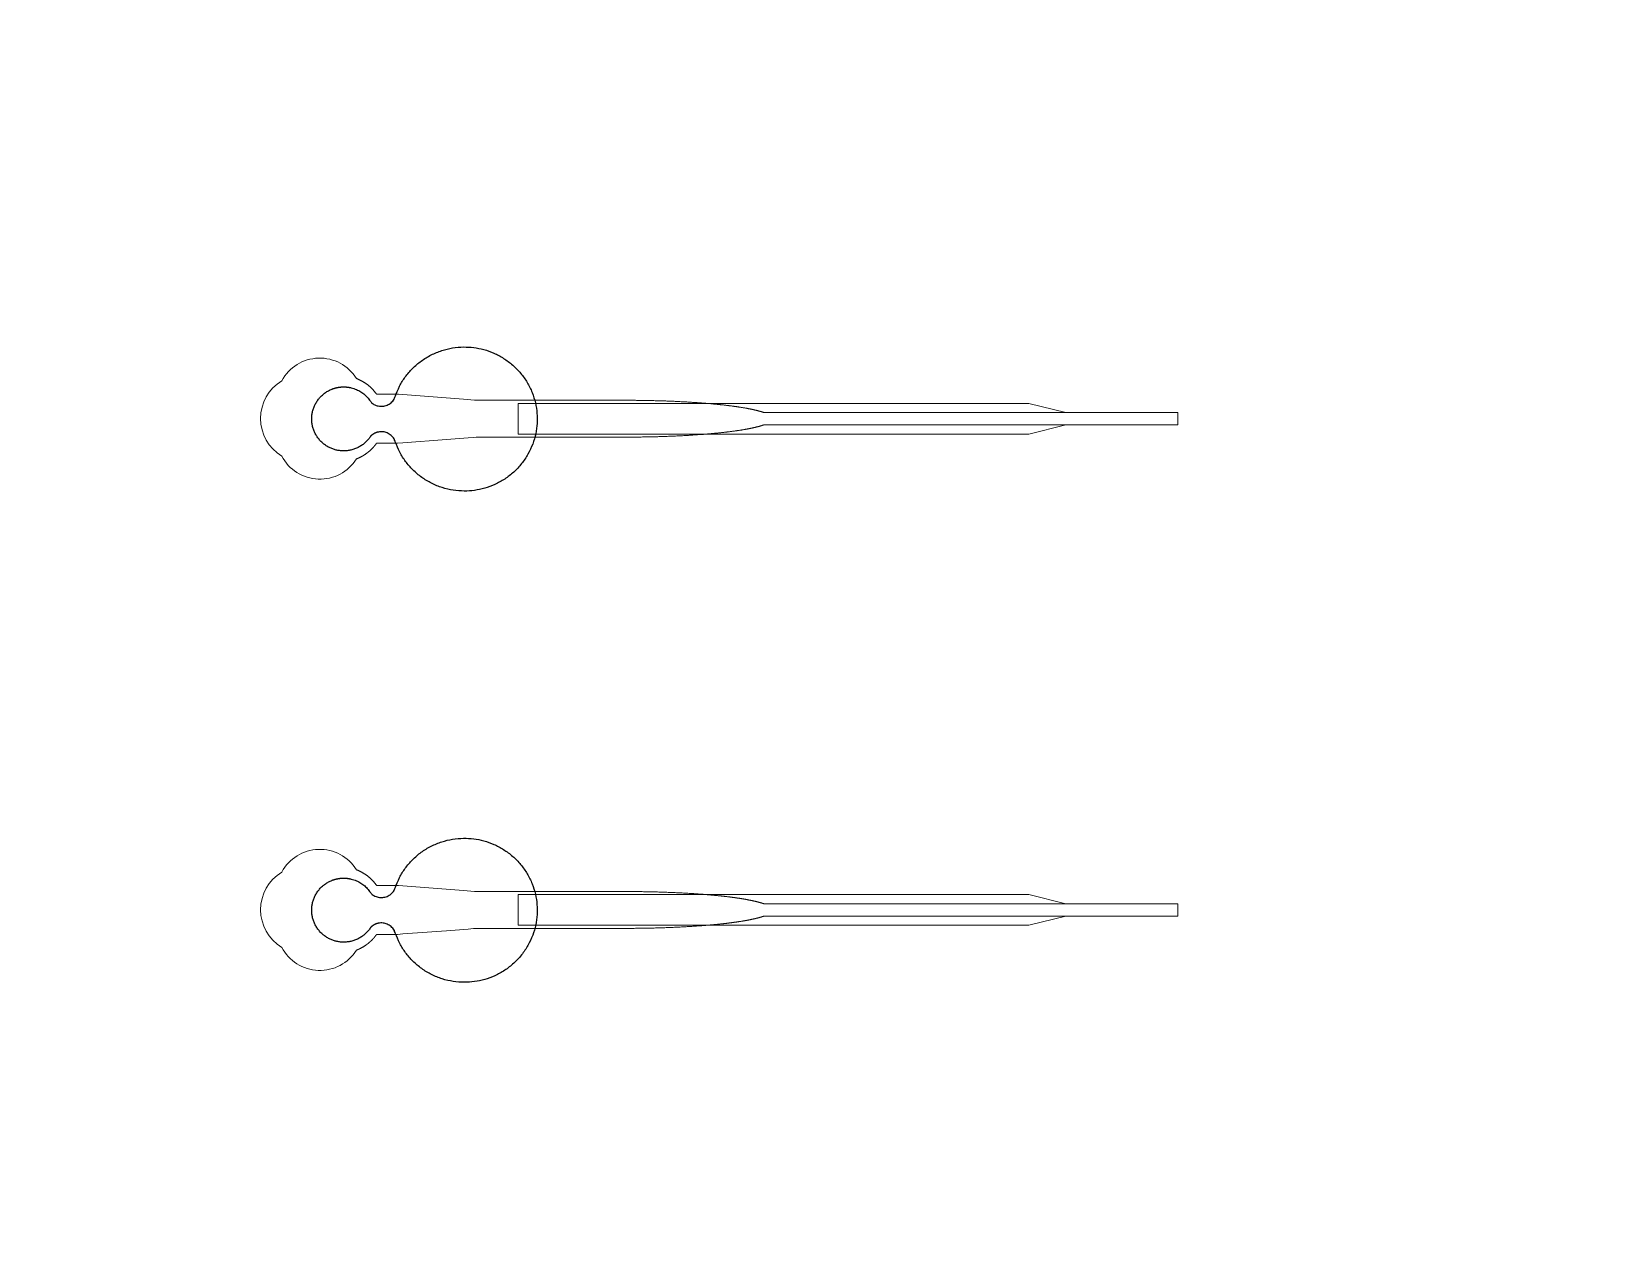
# Model space of a CAD drawing. Header units: inches. Extents: x -52997 to 52003, y -52254 to 52746.
# Drawn here: x -11519 to -5149, y -1333 to 3570 of the extents above; entities that cross this region are included whole.
import ezdxf

# ---------------------------------------------------------------- set-up
doc = ezdxf.new("R2010")
doc.units = ezdxf.units.IN
doc.header["$MEASUREMENT"] = 0
doc.layers.add('1', color=1, linetype='Continuous')
doc.layers.add('2', color=140, linetype='Continuous', lineweight=0)
doc.layers.add('3', color=90, linetype='Continuous', lineweight=0)

msp = doc.modelspace()

# ---------------------------------------------------------------- linework, layer by layer
at = {"layer": '1'}
for points in [[(-16283.4, -47485.7), (0, -47485.7), (16283.4, -47485.7, 5.999107)], [(-16250, -47285.7), (0, -47285.7), (16250, -47285.7, 5.986812)], [(-13685.8, -45485.7), (0, -45485.7), (13685.8, -45485.7, 6.794322)]]:
    msp.add_lwpolyline(points, format="xyb", close=True, dxfattribs=at)
msp.add_circle((-497.2, 245.8), 52500, dxfattribs=at)
for points in [[(-10137.6, 1921.4), (-10115.4, 1944.5), (-10083.7, 1939.3), (-10052.1, 1934.1), (-10038.5, 1905.1), (-9963, 1664.2), (-9711, 1701.9), (-9459, 1739.6), (-9458.9, 1991.7), (-9458.8, 2243.9), (-9710.7, 2281.8), (-9962.7, 2319.7), (-10038.4, 2078.9), (-10051.6, 2050.4), (-10082.5, 2044.7), (-10113.3, 2038.9), (-10135.9, 2060.7), (-10187.2, 2144.1), (-10281.6, 2118), (-10376, 2091.9), (-10377.2, 1994), (-10378.4, 1896), (-10284.7, 1867.6), (-10190.9, 1839.2), (-10137.6, 1921.4)], [(-10137.6, -78.6), (-10115.4, -55.5), (-10083.7, -60.7), (-10052.1, -65.9), (-10038.5, -94.9), (-9963, -335.8), (-9711, -298.1), (-9459, -260.4), (-9458.9, -8.3), (-9458.8, 243.9), (-9710.7, 281.8), (-9962.7, 319.7), (-10038.4, 78.9), (-10051.6, 50.4), (-10082.5, 44.7), (-10113.3, 38.9), (-10135.9, 60.7), (-10187.2, 144.1), (-10281.6, 118), (-10376, 91.9), (-10377.2, -6), (-10378.4, -104), (-10284.7, -132.4), (-10190.9, -160.8), (-10137.6, -78.6)]]:
    msp.add_rational_spline(points, [1, 0.884783429184, 1, 0.884783429184, 1, 0.758252289935, 1, 0.758252289935, 1, 0.758252289935, 1, 0.758252289935, 1, 0.888941908896, 1, 0.888941908896, 1, 0.79946124759, 1, 0.79946124759, 1, 0.79946124759, 1, 0.79946124759, 1], degree=2, knots=[0, 0, 0, 0.969535, 0.969535, 1.939069, 1.939069, 3.359405, 3.359405, 4.779741, 4.779741, 6.200078, 6.200078, 7.620414, 7.620414, 8.571947, 8.571947, 9.52348, 9.52348, 10.812277, 10.812277, 12.101074, 12.101074, 13.389871, 13.389871, 14.678668, 14.678668, 14.678668], dxfattribs=at)
at = {"layer": '2'}
for points in [[(-16283.4, -47485.7), (0, -47485.7), (16283.4, -47485.7, 5.999107)], [(-16250, -47285.7), (0, -47285.7), (16250, -47285.7, 5.986812)], [(-13685.8, -45485.7), (0, -45485.7), (13685.8, -45485.7, 6.794322)], [(-10194.8, 1829.6), (-10194.5, 1829.7), (-10193.7, 1830), (-10192.8, 1830.3), (-10192, 1830.7), (-10191.1, 1831), (-10190.3, 1831.4), (-10189.4, 1831.7), (-10188.6, 1832.1), (-10187.7, 1832.5), (-10186.9, 1832.8), (-10186, 1833.2), (-10185.2, 1833.6), (-10184.3, 1834), (-10183.4, 1834.4), (-10182.6, 1834.8), (-10181.7, 1835.2), (-10180.9, 1835.6), (-10180, 1836.1), (-10179.2, 1836.5), (-10178.3, 1836.9), (-10177.4, 1837.4), (-10176.6, 1837.8), (-10175.7, 1838.3), (-10174.9, 1838.7), (-10174, 1839.2), (-10173.2, 1839.7), (-10172.3, 1840.1), (-10171.4, 1840.6), (-10170.6, 1841.1), (-10169.7, 1841.6), (-10168.9, 1842.1), (-10168, 1842.6), (-10167.2, 1843.1), (-10166.3, 1843.6), (-10165.5, 1844.2), (-10164.6, 1844.7), (-10163.8, 1845.2), (-10162.9, 1845.8), (-10162.1, 1846.3), (-10161.2, 1846.9), (-10160.4, 1847.4), (-10159.6, 1848), (-10158.7, 1848.6), (-10157.9, 1849.1), (-10157.1, 1849.7), (-10156.2, 1850.3), (-10155.4, 1850.9), (-10154.6, 1851.5), (-10153.8, 1852.1), (-10152.9, 1852.7), (-10152.1, 1853.3), (-10151.3, 1853.9), (-10150.5, 1854.5), (-10149.7, 1855.2), (-10148.9, 1855.8), (-10148.1, 1856.4), (-10147.3, 1857.1), (-10146.5, 1857.7), (-10145.7, 1858.3), (-10144.9, 1859), (-10144.1, 1859.6), (-10143.4, 1860.3), (-10142.6, 1861), (-10141.8, 1861.6), (-10141, 1862.3), (-10140.3, 1863), (-10139.5, 1863.7), (-10138.8, 1864.3), (-10138, 1865), (-10137.3, 1865.7), (-10136.5, 1866.4), (-10135.8, 1867.1), (-10135, 1867.8), (-10134.3, 1868.5), (-10133.6, 1869.2), (-10132.9, 1869.9), (-10132.2, 1870.7), (-10131.4, 1871.4), (-10130.7, 1872.1), (-10130, 1872.8), (-10129.3, 1873.6), (-10128.7, 1874.3), (-10128, 1875), (-10127.3, 1875.7), (-10126.6, 1876.5), (-10126, 1877.2), (-10125.3, 1878), (-10124.6, 1878.7), (-10124, 1879.5), (-10123.3, 1880.2), (-10122.7, 1881), (-10122.1, 1881.7), (-10121.4, 1882.5), (-10120.8, 1883.2), (-10120.2, 1884), (-10119.6, 1884.7), (-10119, 1885.5), (-10118.4, 1886.3), (-10117.8, 1887), (-10117.2, 1887.8), (-10116.6, 1888.6), (-10116.1, 1889.3), (-10115.5, 1890.1), (-10114.9, 1890.9), (-10114.4, 1891.6), (-10113.8, 1892.4), (-10113.3, 1893.2), (-10069.7, 1893.2), (-10047.9, 1893.2), (-10037, 1893.2), (-10034.3, 1893.2), (-10032.9, 1893.2), (-10032.9, 1893.2), (-10032.9, 1893.2), (-10032.9, 1893.2), (-10032.9, 1893.2), (-10032.8, 1893.2), (-10032.8, 1893.2), (-10032.4, 1893.2), (-10031.7, 1893.3), (-10030.3, 1893.4), (-10027.6, 1893.6), (-10005.5, 1895.3), (-9828.9, 1908.8), (-9740.5, 1915.6), (-9718.4, 1917.3), (-9707.4, 1918.1), (-9707.1, 1918.2), (-9707, 1918.2), (-9707, 1918.2), (-9706.9, 1918.2), (-9706.8, 1918.2), (-9706.4, 1918.2), (-9445.9, 1918.2), (-9439.7, 1918.2), (-9427.1, 1918.2), (-9326.6, 1918.2), (-9125.5, 1918.2), (-9113, 1918.2), (-9106.7, 1918.2), (-9103.6, 1918.2), (-9102, 1918.2), (-9101.6, 1918.2), (-9101.4, 1918.2), (-9101.3, 1918.2), (-9101.3, 1918.2), (-9101.2, 1918.2), (-9101.2, 1918.2), (-9100.6, 1918.2), (-9096, 1918.2), (-9091.4, 1918.2), (-9086.8, 1918.2), (-9082.2, 1918.2), (-9077.6, 1918.2), (-9072.9, 1918.3), (-9068.2, 1918.3), (-9063.6, 1918.3), (-9058.9, 1918.4), (-9054.2, 1918.4), (-9049.4, 1918.4), (-9044.7, 1918.5), (-9040, 1918.6), (-9035.2, 1918.6), (-9030.5, 1918.7), (-9025.7, 1918.8), (-9021, 1918.8), (-9016.2, 1918.9), (-9011.4, 1919), (-9006.6, 1919.1), (-9001.8, 1919.2), (-8997, 1919.3), (-8992.2, 1919.4), (-8987.4, 1919.5), (-8982.6, 1919.7), (-8977.8, 1919.8), (-8972.9, 1919.9), (-8968.1, 1920), (-8963.3, 1920.2), (-8958.5, 1920.3), (-8953.6, 1920.5), (-8948.8, 1920.6), (-8944, 1920.8), (-8939.1, 1921), (-8934.3, 1921.1), (-8929.5, 1921.3), (-8924.6, 1921.5), (-8919.8, 1921.7), (-8915, 1921.9), (-8910.2, 1922.1), (-8905.4, 1922.3), (-8900.5, 1922.5), (-8895.7, 1922.7), (-8890.9, 1922.9), (-8886.1, 1923.2), (-8881.4, 1923.4), (-8876.6, 1923.6), (-8871.8, 1923.9), (-8867.1, 1924.1), (-8862.3, 1924.4), (-8857.6, 1924.6), (-8852.8, 1924.9), (-8848.1, 1925.2), (-8843.4, 1925.4), (-8838.7, 1925.7), (-8834, 1926), (-8829.4, 1926.3), (-8824.7, 1926.6), (-8820.1, 1926.9), (-8815.4, 1927.2), (-8810.8, 1927.5), (-8806.3, 1927.9), (-8801.7, 1928.2), (-8799.4, 1928.4), (-8797.1, 1928.5), (-8794.9, 1928.7), (-8792.6, 1928.9), (-8790.3, 1929), (-8788.1, 1929.2), (-8785.8, 1929.4), (-8783.6, 1929.5), (-8781.3, 1929.7), (-8779.1, 1929.9), (-8776.9, 1930.1), (-8774.6, 1930.3), (-8772.4, 1930.4), (-8770.2, 1930.6), (-8768, 1930.8), (-8765.8, 1931), (-8763.6, 1931.2), (-8761.4, 1931.4), (-8759.2, 1931.5), (-8757, 1931.7), (-8754.9, 1931.9), (-8752.7, 1932.1), (-8750.5, 1932.3), (-8748.4, 1932.5), (-8746.2, 1932.7), (-8744.1, 1932.9), (-8741.9, 1933.1), (-8739.8, 1933.3), (-8737.7, 1933.5), (-8735.6, 1933.7), (-8733.5, 1933.9), (-8731.3, 1934.1), (-8729.2, 1934.3), (-8727.2, 1934.5), (-8725.1, 1934.7), (-8723, 1934.9), (-8720.9, 1935.2), (-8718.9, 1935.4), (-8716.8, 1935.6), (-8714.8, 1935.8), (-8712.7, 1936), (-8710.7, 1936.2), (-8708.7, 1936.5), (-8706.6, 1936.7), (-8704.6, 1936.9), (-8702.6, 1937.1), (-8700.6, 1937.3), (-8698.6, 1937.6), (-8696.7, 1937.8), (-8694.7, 1938), (-8692.7, 1938.2), (-8690.8, 1938.5), (-8688.8, 1938.7), (-8686.9, 1938.9), (-8684.9, 1939.2), (-8683, 1939.4), (-8681.1, 1939.6), (-8679.2, 1939.9), (-8677.3, 1940.1), (-8675.4, 1940.3), (-8673.5, 1940.6), (-8671.6, 1940.8), (-8669.8, 1941.1), (-8667.9, 1941.3), (-8666.1, 1941.5), (-8664.2, 1941.8), (-8662.4, 1942), (-8660.6, 1942.3), (-8658.8, 1942.5), (-8657, 1942.8), (-8655.2, 1943), (-8653.4, 1943.3), (-8651.6, 1943.5), (-8649.8, 1943.8), (-8648.1, 1944), (-8646.3, 1944.3), (-8644.6, 1944.5), (-8642.9, 1944.8), (-8641.1, 1945), (-8639.4, 1945.3), (-8637.7, 1945.5), (-8636, 1945.8), (-8634.4, 1946.1), (-8632.7, 1946.3), (-8631, 1946.6), (-8629.4, 1946.8), (-8627.7, 1947.1), (-8626.1, 1947.4), (-8624.5, 1947.6), (-8622.9, 1947.9), (-8621.3, 1948.2), (-8619.7, 1948.4), (-8618.1, 1948.7), (-8616.5, 1949), (-8614.9, 1949.2), (-8613.4, 1949.5), (-8611.9, 1949.8), (-8610.3, 1950), (-8608.8, 1950.3), (-8607.3, 1950.6), (-8605.8, 1950.9), (-8604.3, 1951.1), (-8602.8, 1951.4), (-8601.3, 1951.7), (-8599.9, 1952), (-8598.4, 1952.2), (-8597, 1952.5), (-8595.6, 1952.8), (-8594.1, 1953.1), (-8592.7, 1953.4), (-8591.3, 1953.6), (-8589.9, 1953.9), (-8588.6, 1954.2), (-8587.2, 1954.5), (-8585.8, 1954.8), (-8584.5, 1955.1), (-8583.2, 1955.3), (-8581.8, 1955.6), (-8580.5, 1955.9), (-8579.2, 1956.2), (-8577.9, 1956.5), (-8576.7, 1956.8), (-8575.4, 1957), (-8574.1, 1957.3), (-8572.9, 1957.6), (-8571.7, 1957.9), (-8570.4, 1958.2), (-8569.2, 1958.5), (-8568, 1958.8), (-8566.8, 1959.1), (-8565.6, 1959.4), (-8564.5, 1959.7), (-8563.3, 1959.9), (-8562.2, 1960.2), (-8561, 1960.5), (-8559.9, 1960.8), (-8558.8, 1961.1), (-8557.7, 1961.4), (-8556.6, 1961.7), (-8555.5, 1962), (-8554.4, 1962.3), (-8553.4, 1962.6), (-8552.3, 1962.9), (-8551.3, 1963.2), (-8550.3, 1963.5), (-8549.2, 1963.8), (-8548.2, 1964.1), (-8547.2, 1964.4), (-8546.3, 1964.7), (-8545.3, 1965), (-8544.3, 1965.3), (-8543.4, 1965.6), (-8542.4, 1965.9), (-8541.5, 1966.2), (-8540.6, 1966.5), (-8539.7, 1966.8), (-8538.8, 1967.1), (-8537.9, 1967.4), (-8537, 1967.7), (-8535.6, 1968.1), (-6850, 1968), (-6850, 2018.2), (-8535.5, 2018.2), (-8535.8, 2018.3), (-8536.7, 2018.6), (-8537.6, 2018.9), (-8538.4, 2019.2), (-8539.3, 2019.5), (-8540.2, 2019.8), (-8541.2, 2020.1), (-8542.1, 2020.4), (-8543, 2020.7), (-8544, 2021), (-8544.9, 2021.3), (-8545.9, 2021.6), (-8546.9, 2021.9), (-8547.9, 2022.2), (-8548.9, 2022.5), (-8549.9, 2022.8), (-8550.9, 2023.1), (-8552, 2023.4), (-8553, 2023.7), (-8554.1, 2023.9), (-8555.1, 2024.2), (-8556.2, 2024.5), (-8557.3, 2024.8), (-8558.4, 2025.1), (-8559.5, 2025.4), (-8560.7, 2025.7), (-8561.8, 2026), (-8563, 2026.3), (-8564.1, 2026.6), (-8565.3, 2026.9), (-8566.5, 2027.2), (-8567.7, 2027.5), (-8568.9, 2027.8), (-8570.1, 2028.1), (-8571.3, 2028.3), (-8572.5, 2028.6), (-8573.8, 2028.9), (-8575, 2029.2), (-8576.3, 2029.5), (-8577.6, 2029.8), (-8578.9, 2030.1), (-8580.2, 2030.4), (-8581.5, 2030.6), (-8582.8, 2030.9), (-8584.1, 2031.2), (-8585.5, 2031.5), (-8586.8, 2031.8), (-8588.2, 2032.1), (-8589.6, 2032.3), (-8591, 2032.6), (-8592.4, 2032.9), (-8593.8, 2033.2), (-8595.2, 2033.5), (-8596.6, 2033.7), (-8598.1, 2034), (-8599.5, 2034.3), (-8601, 2034.6), (-8602.5, 2034.9), (-8603.9, 2035.1), (-8605.4, 2035.4), (-8606.9, 2035.7), (-8608.4, 2036), (-8610, 2036.2), (-8611.5, 2036.5), (-8613, 2036.8), (-8614.6, 2037), (-8616.2, 2037.3), (-8617.7, 2037.6), (-8619.3, 2037.8), (-8620.9, 2038.1), (-8622.5, 2038.4), (-8624.1, 2038.6), (-8625.7, 2038.9), (-8627.4, 2039.2), (-8629, 2039.4), (-8630.7, 2039.7), (-8632.3, 2040), (-8634, 2040.2), (-8635.7, 2040.5), (-8637.4, 2040.7), (-8639.1, 2041), (-8640.8, 2041.3), (-8642.5, 2041.5), (-8644.2, 2041.8), (-8646, 2042), (-8647.7, 2042.3), (-8649.5, 2042.5), (-8651.2, 2042.8), (-8653, 2043), (-8654.8, 2043.3), (-8656.6, 2043.5), (-8658.4, 2043.8), (-8660.2, 2044), (-8662, 2044.3), (-8663.9, 2044.5), (-8665.7, 2044.8), (-8667.5, 2045), (-8669.4, 2045.2), (-8671.3, 2045.5), (-8673.1, 2045.7), (-8675, 2046), (-8676.9, 2046.2), (-8678.8, 2046.4), (-8680.7, 2046.7), (-8682.6, 2046.9), (-8684.5, 2047.1), (-8686.5, 2047.4), (-8688.4, 2047.6), (-8690.4, 2047.8), (-8692.3, 2048.1), (-8694.3, 2048.3), (-8696.2, 2048.5), (-8698.2, 2048.7), (-8700.2, 2049), (-8702.2, 2049.2), (-8704.2, 2049.4), (-8706.2, 2049.6), (-8708.2, 2049.8), (-8710.3, 2050.1), (-8712.3, 2050.3), (-8714.3, 2050.5), (-8716.4, 2050.7), (-8718.4, 2050.9), (-8720.5, 2051.1), (-8722.6, 2051.3), (-8724.6, 2051.6), (-8726.7, 2051.8), (-8728.8, 2052), (-8730.9, 2052.2), (-8733, 2052.4), (-8735.1, 2052.6), (-8737.2, 2052.8), (-8739.3, 2053), (-8741.5, 2053.2), (-8743.6, 2053.4), (-8745.7, 2053.6), (-8747.9, 2053.8), (-8750, 2054), (-8752.2, 2054.2), (-8754.4, 2054.4), (-8756.5, 2054.6), (-8758.7, 2054.7), (-8760.9, 2054.9), (-8763.1, 2055.1), (-8765.3, 2055.3), (-8767.5, 2055.5), (-8769.7, 2055.7), (-8771.9, 2055.9), (-8774.1, 2056), (-8776.3, 2056.2), (-8778.5, 2056.4), (-8780.8, 2056.6), (-8783, 2056.8), (-8785.2, 2056.9), (-8787.5, 2057.1), (-8789.7, 2057.3), (-8792, 2057.4), (-8794.2, 2057.6), (-8796.5, 2057.8), (-8798.8, 2057.9), (-8803.3, 2058.3), (-8807.9, 2058.6), (-8812.5, 2058.9), (-8817.1, 2059.2), (-8821.7, 2059.5), (-8826.3, 2059.8), (-8831, 2060.1), (-8835.6, 2060.4), (-8840.3, 2060.7), (-8845, 2061), (-8849.7, 2061.3), (-8854.4, 2061.5), (-8859.1, 2061.8), (-8863.8, 2062.1), (-8868.6, 2062.3), (-8873.3, 2062.5), (-8878.1, 2062.8), (-8882.8, 2063), (-8887.6, 2063.3), (-8892.4, 2063.5), (-8897.2, 2063.7), (-8901.9, 2063.9), (-8906.7, 2064.1), (-8911.5, 2064.3), (-8916.3, 2064.5), (-8921.1, 2064.7), (-8925.9, 2064.9), (-8930.7, 2065.1), (-8935.6, 2065.3), (-8940.4, 2065.4), (-8945.2, 2065.6), (-8950, 2065.7), (-8954.8, 2065.9), (-8959.6, 2066.1), (-8964.4, 2066.2), (-8969.2, 2066.3), (-8974, 2066.5), (-8978.8, 2066.6), (-8983.6, 2066.7), (-8988.4, 2066.8), (-8993.2, 2066.9), (-8998, 2067.1), (-9002.7, 2067.2), (-9007.5, 2067.2), (-9012.3, 2067.3), (-9017, 2067.4), (-9021.8, 2067.5), (-9026.5, 2067.6), (-9031.2, 2067.7), (-9035.9, 2067.7), (-9040.7, 2067.8), (-9045.4, 2067.8), (-9050, 2067.9), (-9054.7, 2067.9), (-9059.4, 2068), (-9064.1, 2068), (-9068.7, 2068.1), (-9073.3, 2068.1), (-9078, 2068.1), (-9082.6, 2068.1), (-9087.2, 2068.1), (-9089.5, 2068.2), (-9090, 2068.2), (-9090.3, 2068.2), (-9090.5, 2068.2), (-9090.7, 2068.2), (-9092.2, 2068.2), (-9098.6, 2068.2), (-9111.4, 2068.2), (-9162.4, 2068.2), (-9366.3, 2068.2), (-9417.3, 2068.2), (-9442.8, 2068.2), (-9449.1, 2068.2), (-9450.7, 2068.2), (-9706.5, 2068.2), (-9706.9, 2068.2), (-9707, 2068.2), (-9707, 2068.2), (-9707, 2068.2), (-9707.1, 2068.2), (-9707.5, 2068.2), (-9708.8, 2068.3), (-9714.4, 2068.7), (-9758.5, 2072.1), (-9846.8, 2078.9), (-10023.5, 2092.4), (-10029, 2092.9), (-10031.8, 2093.1), (-10032.5, 2093.1), (-10032.8, 2093.2), (-10032.8, 2093.2), (-10032.9, 2093.2), (-10032.9, 2093.2), (-10032.9, 2093.2), (-10032.9, 2093.2), (-10032.9, 2093.2), (-10033.3, 2093.2), (-10036, 2093.2), (-10041.5, 2093.2), (-10052.3, 2093.2), (-10074.1, 2093.2), (-10095.9, 2093.2), (-10106.8, 2093.2), (-10112.3, 2093.2), (-10113, 2093.2), (-10113.1, 2093.2), (-10113.2, 2093.2), (-10113.3, 2093.2), (-10113.3, 2093.2), (-10113.3, 2093.2), (-10113.3, 2093.2), (-10113.7, 2093.8), (-10114.5, 2094.9), (-10115.3, 2096), (-10116.1, 2097.1), (-10117, 2098.2), (-10117.8, 2099.4), (-10118.7, 2100.5), (-10119.6, 2101.6), (-10120.4, 2102.7), (-10121.3, 2103.8), (-10122.3, 2104.9), (-10123.2, 2106), (-10124.1, 2107.1), (-10125.1, 2108.2), (-10126, 2109.3), (-10127, 2110.4), (-10128, 2111.5), (-10129, 2112.5), (-10130, 2113.6), (-10131.1, 2114.7), (-10132.1, 2115.7), (-10133.1, 2116.8), (-10134.2, 2117.8), (-10135.3, 2118.9), (-10136.4, 2119.9), (-10137.5, 2121), (-10138.6, 2122), (-10139.7, 2123), (-10140.8, 2124), (-10142, 2125), (-10143.1, 2126), (-10144.3, 2127), (-10145.5, 2128), (-10146.7, 2129), (-10147.9, 2129.9), (-10149.1, 2130.9), (-10150.3, 2131.8), (-10151.5, 2132.8), (-10152.8, 2133.7), (-10154, 2134.6), (-10155.3, 2135.5), (-10156.5, 2136.4), (-10157.8, 2137.3), (-10159.1, 2138.2), (-10160.4, 2139), (-10161.7, 2139.9), (-10163, 2140.7), (-10164.3, 2141.6), (-10165.7, 2142.4), (-10167, 2143.2), (-10168.3, 2144), (-10169.7, 2144.8), (-10171.1, 2145.6), (-10172.4, 2146.4), (-10173.8, 2147.1), (-10175.2, 2147.9), (-10176.5, 2148.6), (-10177.9, 2149.3), (-10179.3, 2150), (-10180.7, 2150.7), (-10182.1, 2151.4), (-10183.5, 2152), (-10185, 2152.7), (-10186.4, 2153.3), (-10187.8, 2153.9), (-10189.2, 2154.5), (-10190.7, 2155.1), (-10192.1, 2155.7), (-10193.5, 2156.3), (-10194.8, 2156.8, 0.576044), (-10499.3, 2147.4, 0.560065), (-10499.3, 1840.9, 0.578435)], [(-10194.8, -170.4), (-10194.5, -170.3), (-10193.7, -170), (-10192.8, -169.7), (-10192, -169.3), (-10191.1, -169), (-10190.3, -168.6), (-10189.4, -168.3), (-10188.6, -167.9), (-10187.7, -167.5), (-10186.9, -167.2), (-10186, -166.8), (-10185.2, -166.4), (-10184.3, -166), (-10183.4, -165.6), (-10182.6, -165.2), (-10181.7, -164.8), (-10180.9, -164.4), (-10180, -163.9), (-10179.2, -163.5), (-10178.3, -163.1), (-10177.4, -162.6), (-10176.6, -162.2), (-10175.7, -161.7), (-10174.9, -161.3), (-10174, -160.8), (-10173.2, -160.3), (-10172.3, -159.9), (-10171.4, -159.4), (-10170.6, -158.9), (-10169.7, -158.4), (-10168.9, -157.9), (-10168, -157.4), (-10167.2, -156.9), (-10166.3, -156.4), (-10165.5, -155.8), (-10164.6, -155.3), (-10163.8, -154.8), (-10162.9, -154.2), (-10162.1, -153.7), (-10161.2, -153.1), (-10160.4, -152.6), (-10159.6, -152), (-10158.7, -151.4), (-10157.9, -150.9), (-10157.1, -150.3), (-10156.2, -149.7), (-10155.4, -149.1), (-10154.6, -148.5), (-10153.8, -147.9), (-10152.9, -147.3), (-10152.1, -146.7), (-10151.3, -146.1), (-10150.5, -145.5), (-10149.7, -144.8), (-10148.9, -144.2), (-10148.1, -143.6), (-10147.3, -142.9), (-10146.5, -142.3), (-10145.7, -141.7), (-10144.9, -141), (-10144.1, -140.4), (-10143.4, -139.7), (-10142.6, -139), (-10141.8, -138.4), (-10141, -137.7), (-10140.3, -137), (-10139.5, -136.3), (-10138.8, -135.7), (-10138, -135), (-10137.3, -134.3), (-10136.5, -133.6), (-10135.8, -132.9), (-10135, -132.2), (-10134.3, -131.5), (-10133.6, -130.8), (-10132.9, -130.1), (-10132.2, -129.3), (-10131.4, -128.6), (-10130.7, -127.9), (-10130, -127.2), (-10129.3, -126.4), (-10128.7, -125.7), (-10128, -125), (-10127.3, -124.3), (-10126.6, -123.5), (-10126, -122.8), (-10125.3, -122), (-10124.6, -121.3), (-10124, -120.5), (-10123.3, -119.8), (-10122.7, -119), (-10122.1, -118.3), (-10121.4, -117.5), (-10120.8, -116.8), (-10120.2, -116), (-10119.6, -115.3), (-10119, -114.5), (-10118.4, -113.7), (-10117.8, -113), (-10117.2, -112.2), (-10116.6, -111.4), (-10116.1, -110.7), (-10115.5, -109.9), (-10114.9, -109.1), (-10114.4, -108.4), (-10113.8, -107.6), (-10113.3, -106.8), (-10069.7, -106.8), (-10047.9, -106.8), (-10037, -106.8), (-10034.3, -106.8), (-10032.9, -106.8), (-10032.9, -106.8), (-10032.9, -106.8), (-10032.9, -106.8), (-10032.9, -106.8), (-10032.8, -106.8), (-10032.8, -106.8), (-10032.4, -106.8), (-10031.7, -106.7), (-10030.3, -106.6), (-10027.6, -106.4), (-10005.5, -104.7), (-9828.9, -91.2), (-9740.5, -84.4), (-9718.4, -82.7), (-9707.4, -81.9), (-9707.1, -81.8), (-9707, -81.8), (-9707, -81.8), (-9706.9, -81.8), (-9706.8, -81.8), (-9706.4, -81.8), (-9445.9, -81.8), (-9439.7, -81.8), (-9427.1, -81.8), (-9326.6, -81.8), (-9125.5, -81.8), (-9113, -81.8), (-9106.7, -81.8), (-9103.6, -81.8), (-9102, -81.8), (-9101.6, -81.8), (-9101.4, -81.8), (-9101.3, -81.8), (-9101.3, -81.8), (-9101.2, -81.8), (-9101.2, -81.8), (-9100.6, -81.8), (-9096, -81.8), (-9091.4, -81.8), (-9086.8, -81.8), (-9082.2, -81.8), (-9077.6, -81.8), (-9072.9, -81.7), (-9068.2, -81.7), (-9063.6, -81.7), (-9058.9, -81.6), (-9054.2, -81.6), (-9049.4, -81.6), (-9044.7, -81.5), (-9040, -81.4), (-9035.2, -81.4), (-9030.5, -81.3), (-9025.7, -81.2), (-9021, -81.2), (-9016.2, -81.1), (-9011.4, -81), (-9006.6, -80.9), (-9001.8, -80.8), (-8997, -80.7), (-8992.2, -80.6), (-8987.4, -80.5), (-8982.6, -80.3), (-8977.8, -80.2), (-8972.9, -80.1), (-8968.1, -80), (-8963.3, -79.8), (-8958.5, -79.7), (-8953.6, -79.5), (-8948.8, -79.4), (-8944, -79.2), (-8939.1, -79), (-8934.3, -78.9), (-8929.5, -78.7), (-8924.6, -78.5), (-8919.8, -78.3), (-8915, -78.1), (-8910.2, -77.9), (-8905.4, -77.7), (-8900.5, -77.5), (-8895.7, -77.3), (-8890.9, -77.1), (-8886.1, -76.8), (-8881.4, -76.6), (-8876.6, -76.4), (-8871.8, -76.1), (-8867.1, -75.9), (-8862.3, -75.6), (-8857.6, -75.4), (-8852.8, -75.1), (-8848.1, -74.8), (-8843.4, -74.6), (-8838.7, -74.3), (-8834, -74), (-8829.4, -73.7), (-8824.7, -73.4), (-8820.1, -73.1), (-8815.4, -72.8), (-8810.8, -72.5), (-8806.3, -72.1), (-8801.7, -71.8), (-8799.4, -71.6), (-8797.1, -71.5), (-8794.9, -71.3), (-8792.6, -71.1), (-8790.3, -71), (-8788.1, -70.8), (-8785.8, -70.6), (-8783.6, -70.5), (-8781.3, -70.3), (-8779.1, -70.1), (-8776.9, -69.9), (-8774.6, -69.7), (-8772.4, -69.6), (-8770.2, -69.4), (-8768, -69.2), (-8765.8, -69), (-8763.6, -68.8), (-8761.4, -68.6), (-8759.2, -68.5), (-8757, -68.3), (-8754.9, -68.1), (-8752.7, -67.9), (-8750.5, -67.7), (-8748.4, -67.5), (-8746.2, -67.3), (-8744.1, -67.1), (-8741.9, -66.9), (-8739.8, -66.7), (-8737.7, -66.5), (-8735.6, -66.3), (-8733.5, -66.1), (-8731.3, -65.9), (-8729.2, -65.7), (-8727.2, -65.5), (-8725.1, -65.3), (-8723, -65.1), (-8720.9, -64.8), (-8718.9, -64.6), (-8716.8, -64.4), (-8714.8, -64.2), (-8712.7, -64), (-8710.7, -63.8), (-8708.7, -63.5), (-8706.6, -63.3), (-8704.6, -63.1), (-8702.6, -62.9), (-8700.6, -62.7), (-8698.6, -62.4), (-8696.7, -62.2), (-8694.7, -62), (-8692.7, -61.8), (-8690.8, -61.5), (-8688.8, -61.3), (-8686.9, -61.1), (-8684.9, -60.8), (-8683, -60.6), (-8681.1, -60.4), (-8679.2, -60.1), (-8677.3, -59.9), (-8675.4, -59.7), (-8673.5, -59.4), (-8671.6, -59.2), (-8669.8, -58.9), (-8667.9, -58.7), (-8666.1, -58.5), (-8664.2, -58.2), (-8662.4, -58), (-8660.6, -57.7), (-8658.8, -57.5), (-8657, -57.2), (-8655.2, -57), (-8653.4, -56.7), (-8651.6, -56.5), (-8649.8, -56.2), (-8648.1, -56), (-8646.3, -55.7), (-8644.6, -55.5), (-8642.9, -55.2), (-8641.1, -55), (-8639.4, -54.7), (-8637.7, -54.5), (-8636, -54.2), (-8634.4, -53.9), (-8632.7, -53.7), (-8631, -53.4), (-8629.4, -53.2), (-8627.7, -52.9), (-8626.1, -52.6), (-8624.5, -52.4), (-8622.9, -52.1), (-8621.3, -51.8), (-8619.7, -51.6), (-8618.1, -51.3), (-8616.5, -51), (-8614.9, -50.8), (-8613.4, -50.5), (-8611.9, -50.2), (-8610.3, -50), (-8608.8, -49.7), (-8607.3, -49.4), (-8605.8, -49.1), (-8604.3, -48.9), (-8602.8, -48.6), (-8601.3, -48.3), (-8599.9, -48), (-8598.4, -47.8), (-8597, -47.5), (-8595.6, -47.2), (-8594.1, -46.9), (-8592.7, -46.6), (-8591.3, -46.4), (-8589.9, -46.1), (-8588.6, -45.8), (-8587.2, -45.5), (-8585.8, -45.2), (-8584.5, -44.9), (-8583.2, -44.7), (-8581.8, -44.4), (-8580.5, -44.1), (-8579.2, -43.8), (-8577.9, -43.5), (-8576.7, -43.2), (-8575.4, -43), (-8574.1, -42.7), (-8572.9, -42.4), (-8571.7, -42.1), (-8570.4, -41.8), (-8569.2, -41.5), (-8568, -41.2), (-8566.8, -40.9), (-8565.6, -40.6), (-8564.5, -40.3), (-8563.3, -40.1), (-8562.2, -39.8), (-8561, -39.5), (-8559.9, -39.2), (-8558.8, -38.9), (-8557.7, -38.6), (-8556.6, -38.3), (-8555.5, -38), (-8554.4, -37.7), (-8553.4, -37.4), (-8552.3, -37.1), (-8551.3, -36.8), (-8550.3, -36.5), (-8549.2, -36.2), (-8548.2, -35.9), (-8547.2, -35.6), (-8546.3, -35.3), (-8545.3, -35), (-8544.3, -34.7), (-8543.4, -34.4), (-8542.4, -34.1), (-8541.5, -33.8), (-8540.6, -33.5), (-8539.7, -33.2), (-8538.8, -32.9), (-8537.9, -32.6), (-8537, -32.3), (-8535.6, -31.9), (-6850, -32), (-6850, 18.2), (-8535.5, 18.2), (-8535.8, 18.3), (-8536.7, 18.6), (-8537.6, 18.9), (-8538.4, 19.2), (-8539.3, 19.5), (-8540.2, 19.8), (-8541.2, 20.1), (-8542.1, 20.4), (-8543, 20.7), (-8544, 21), (-8544.9, 21.3), (-8545.9, 21.6), (-8546.9, 21.9), (-8547.9, 22.2), (-8548.9, 22.5), (-8549.9, 22.8), (-8550.9, 23.1), (-8552, 23.4), (-8553, 23.7), (-8554.1, 23.9), (-8555.1, 24.2), (-8556.2, 24.5), (-8557.3, 24.8), (-8558.4, 25.1), (-8559.5, 25.4), (-8560.7, 25.7), (-8561.8, 26), (-8563, 26.3), (-8564.1, 26.6), (-8565.3, 26.9), (-8566.5, 27.2), (-8567.7, 27.5), (-8568.9, 27.8), (-8570.1, 28.1), (-8571.3, 28.3), (-8572.5, 28.6), (-8573.8, 28.9), (-8575, 29.2), (-8576.3, 29.5), (-8577.6, 29.8), (-8578.9, 30.1), (-8580.2, 30.4), (-8581.5, 30.6), (-8582.8, 30.9), (-8584.1, 31.2), (-8585.5, 31.5), (-8586.8, 31.8), (-8588.2, 32.1), (-8589.6, 32.3), (-8591, 32.6), (-8592.4, 32.9), (-8593.8, 33.2), (-8595.2, 33.5), (-8596.6, 33.7), (-8598.1, 34), (-8599.5, 34.3), (-8601, 34.6), (-8602.5, 34.9), (-8603.9, 35.1), (-8605.4, 35.4), (-8606.9, 35.7), (-8608.4, 36), (-8610, 36.2), (-8611.5, 36.5), (-8613, 36.8), (-8614.6, 37), (-8616.2, 37.3), (-8617.7, 37.6), (-8619.3, 37.8), (-8620.9, 38.1), (-8622.5, 38.4), (-8624.1, 38.6), (-8625.7, 38.9), (-8627.4, 39.2), (-8629, 39.4), (-8630.7, 39.7), (-8632.3, 40), (-8634, 40.2), (-8635.7, 40.5), (-8637.4, 40.7), (-8639.1, 41), (-8640.8, 41.3), (-8642.5, 41.5), (-8644.2, 41.8), (-8646, 42), (-8647.7, 42.3), (-8649.5, 42.5), (-8651.2, 42.8), (-8653, 43), (-8654.8, 43.3), (-8656.6, 43.5), (-8658.4, 43.8), (-8660.2, 44), (-8662, 44.3), (-8663.9, 44.5), (-8665.7, 44.8), (-8667.5, 45), (-8669.4, 45.2), (-8671.3, 45.5), (-8673.1, 45.7), (-8675, 46), (-8676.9, 46.2), (-8678.8, 46.4), (-8680.7, 46.7), (-8682.6, 46.9), (-8684.5, 47.1), (-8686.5, 47.4), (-8688.4, 47.6), (-8690.4, 47.8), (-8692.3, 48.1), (-8694.3, 48.3), (-8696.2, 48.5), (-8698.2, 48.7), (-8700.2, 49), (-8702.2, 49.2), (-8704.2, 49.4), (-8706.2, 49.6), (-8708.2, 49.8), (-8710.3, 50.1), (-8712.3, 50.3), (-8714.3, 50.5), (-8716.4, 50.7), (-8718.4, 50.9), (-8720.5, 51.1), (-8722.6, 51.3), (-8724.6, 51.6), (-8726.7, 51.8), (-8728.8, 52), (-8730.9, 52.2), (-8733, 52.4), (-8735.1, 52.6), (-8737.2, 52.8), (-8739.3, 53), (-8741.5, 53.2), (-8743.6, 53.4), (-8745.7, 53.6), (-8747.9, 53.8), (-8750, 54), (-8752.2, 54.2), (-8754.4, 54.4), (-8756.5, 54.6), (-8758.7, 54.7), (-8760.9, 54.9), (-8763.1, 55.1), (-8765.3, 55.3), (-8767.5, 55.5), (-8769.7, 55.7), (-8771.9, 55.9), (-8774.1, 56), (-8776.3, 56.2), (-8778.5, 56.4), (-8780.8, 56.6), (-8783, 56.8), (-8785.2, 56.9), (-8787.5, 57.1), (-8789.7, 57.3), (-8792, 57.4), (-8794.2, 57.6), (-8796.5, 57.8), (-8798.8, 57.9), (-8803.3, 58.3), (-8807.9, 58.6), (-8812.5, 58.9), (-8817.1, 59.2), (-8821.7, 59.5), (-8826.3, 59.8), (-8831, 60.1), (-8835.6, 60.4), (-8840.3, 60.7), (-8845, 61), (-8849.7, 61.3), (-8854.4, 61.5), (-8859.1, 61.8), (-8863.8, 62.1), (-8868.6, 62.3), (-8873.3, 62.5), (-8878.1, 62.8), (-8882.8, 63), (-8887.6, 63.3), (-8892.4, 63.5), (-8897.2, 63.7), (-8901.9, 63.9), (-8906.7, 64.1), (-8911.5, 64.3), (-8916.3, 64.5), (-8921.1, 64.7), (-8925.9, 64.9), (-8930.7, 65.1), (-8935.6, 65.3), (-8940.4, 65.4), (-8945.2, 65.6), (-8950, 65.7), (-8954.8, 65.9), (-8959.6, 66.1), (-8964.4, 66.2), (-8969.2, 66.3), (-8974, 66.5), (-8978.8, 66.6), (-8983.6, 66.7), (-8988.4, 66.8), (-8993.2, 66.9), (-8998, 67.1), (-9002.7, 67.2), (-9007.5, 67.2), (-9012.3, 67.3), (-9017, 67.4), (-9021.8, 67.5), (-9026.5, 67.6), (-9031.2, 67.7), (-9035.9, 67.7), (-9040.7, 67.8), (-9045.4, 67.8), (-9050, 67.9), (-9054.7, 67.9), (-9059.4, 68), (-9064.1, 68), (-9068.7, 68.1), (-9073.3, 68.1), (-9078, 68.1), (-9082.6, 68.1), (-9087.2, 68.1), (-9089.5, 68.2), (-9090, 68.2), (-9090.3, 68.2), (-9090.5, 68.2), (-9090.7, 68.2), (-9092.2, 68.2), (-9098.6, 68.2), (-9111.4, 68.2), (-9162.4, 68.2), (-9366.3, 68.2), (-9417.3, 68.2), (-9442.8, 68.2), (-9449.1, 68.2), (-9450.7, 68.2), (-9706.5, 68.2), (-9706.9, 68.2), (-9707, 68.2), (-9707, 68.2), (-9707, 68.2), (-9707.1, 68.2), (-9707.5, 68.2), (-9708.8, 68.3), (-9714.4, 68.7), (-9758.5, 72.1), (-9846.8, 78.9), (-10023.5, 92.4), (-10029, 92.9), (-10031.8, 93.1), (-10032.5, 93.1), (-10032.8, 93.2), (-10032.8, 93.2), (-10032.9, 93.2), (-10032.9, 93.2), (-10032.9, 93.2), (-10032.9, 93.2), (-10032.9, 93.2), (-10033.3, 93.2), (-10036, 93.2), (-10041.5, 93.2), (-10052.3, 93.2), (-10074.1, 93.2), (-10095.9, 93.2), (-10106.8, 93.2), (-10112.3, 93.2), (-10113, 93.2), (-10113.1, 93.2), (-10113.2, 93.2), (-10113.3, 93.2), (-10113.3, 93.2), (-10113.3, 93.2), (-10113.3, 93.2), (-10113.7, 93.8), (-10114.5, 94.9), (-10115.3, 96), (-10116.1, 97.1), (-10117, 98.2), (-10117.8, 99.4), (-10118.7, 100.5), (-10119.6, 101.6), (-10120.4, 102.7), (-10121.3, 103.8), (-10122.3, 104.9), (-10123.2, 106), (-10124.1, 107.1), (-10125.1, 108.2), (-10126, 109.3), (-10127, 110.4), (-10128, 111.5), (-10129, 112.5), (-10130, 113.6), (-10131.1, 114.7), (-10132.1, 115.7), (-10133.1, 116.8), (-10134.2, 117.8), (-10135.3, 118.9), (-10136.4, 119.9), (-10137.5, 121), (-10138.6, 122), (-10139.7, 123), (-10140.8, 124), (-10142, 125), (-10143.1, 126), (-10144.3, 127), (-10145.5, 128), (-10146.7, 129), (-10147.9, 129.9), (-10149.1, 130.9), (-10150.3, 131.8), (-10151.5, 132.8), (-10152.8, 133.7), (-10154, 134.6), (-10155.3, 135.5), (-10156.5, 136.4), (-10157.8, 137.3), (-10159.1, 138.2), (-10160.4, 139), (-10161.7, 139.9), (-10163, 140.7), (-10164.3, 141.6), (-10165.7, 142.4), (-10167, 143.2), (-10168.3, 144), (-10169.7, 144.8), (-10171.1, 145.6), (-10172.4, 146.4), (-10173.8, 147.1), (-10175.2, 147.9), (-10176.5, 148.6), (-10177.9, 149.3), (-10179.3, 150), (-10180.7, 150.7), (-10182.1, 151.4), (-10183.5, 152), (-10185, 152.7), (-10186.4, 153.3), (-10187.8, 153.9), (-10189.2, 154.5), (-10190.7, 155.1), (-10192.1, 155.7), (-10193.5, 156.3), (-10194.8, 156.8, 0.576044), (-10499.3, 147.4, 0.560065), (-10499.3, -159.1, 0.578435)]]:
    msp.add_lwpolyline(points, format="xyb", close=True, dxfattribs=at)
for points in [[(-9450.6, 1918.2), (-9449.1, 1918.2), (-9445.9, 1918.2)], [(-9450.6, -81.8), (-9449.1, -81.8), (-9445.9, -81.8)]]:
    msp.add_lwpolyline(points, dxfattribs=at)
msp.add_circle((-497.2, 245.8), 52500, dxfattribs=at)
at = {"layer": '3'}
for points in [[(-16283.4, -47485.7), (0, -47485.7), (16283.4, -47485.7, 5.999107)], [(-16283.4, -47485.7), (0, -47485.7), (16283.4, -47485.7, 5.999107)], [(-16250, -47285.7), (0, -47285.7), (16250, -47285.7, 5.986812)], [(-16250, -47285.7), (0, -47285.7), (16250, -47285.7, 5.986812)], [(-13685.8, -45485.7), (0, -45485.7), (13685.8, -45485.7, 6.794322)], [(-13685.8, -45485.7), (0, -45485.7), (13685.8, -45485.7, 6.794322)]]:
    msp.add_lwpolyline(points, format="xyb", close=True, dxfattribs=at)
for points in [[(-9536.4, 2055.7), (-7456.9, 2055.7), (-7306.9, 2018.2), (-6850, 2018.2), (-6850, 1968.2), (-7306.9, 1968.2), (-7456.9, 1930.7), (-9536.4, 1930.7)], [(-9536.4, 55.7), (-7456.9, 55.7), (-7306.9, 18.2), (-6850, 18.2), (-6850, -31.8), (-7306.9, -31.8), (-7456.9, -69.3), (-9536.4, -69.3)]]:
    msp.add_lwpolyline(points, close=True, dxfattribs=at)
msp.add_circle((-497.2, 245.8), 52500, dxfattribs=at)
msp.add_circle((-497.2, 245.8), 52500, dxfattribs=at)

doc.saveas('drawing.dxf')
